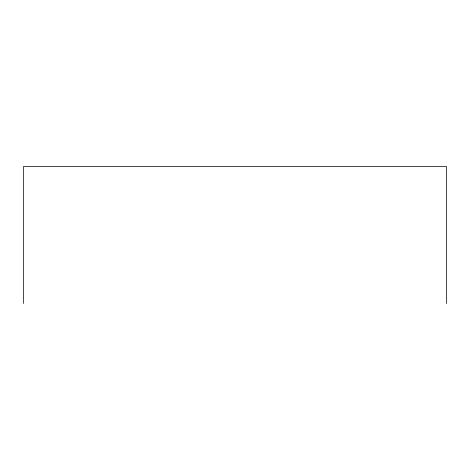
<?xml version="1.0" encoding="UTF-8"?>
<svg xmlns="http://www.w3.org/2000/svg" width="470" height="470" viewBox="0 0 470 470"><rect width="100%" height="100%" fill="white"/><g stroke="black" fill="none" stroke-linecap="round" stroke-linejoin="round"><path stroke-width="0.7" d="M446.5 303.467L446.5 166.533L23.5 166.533L23.5 303.467"/></g></svg>
